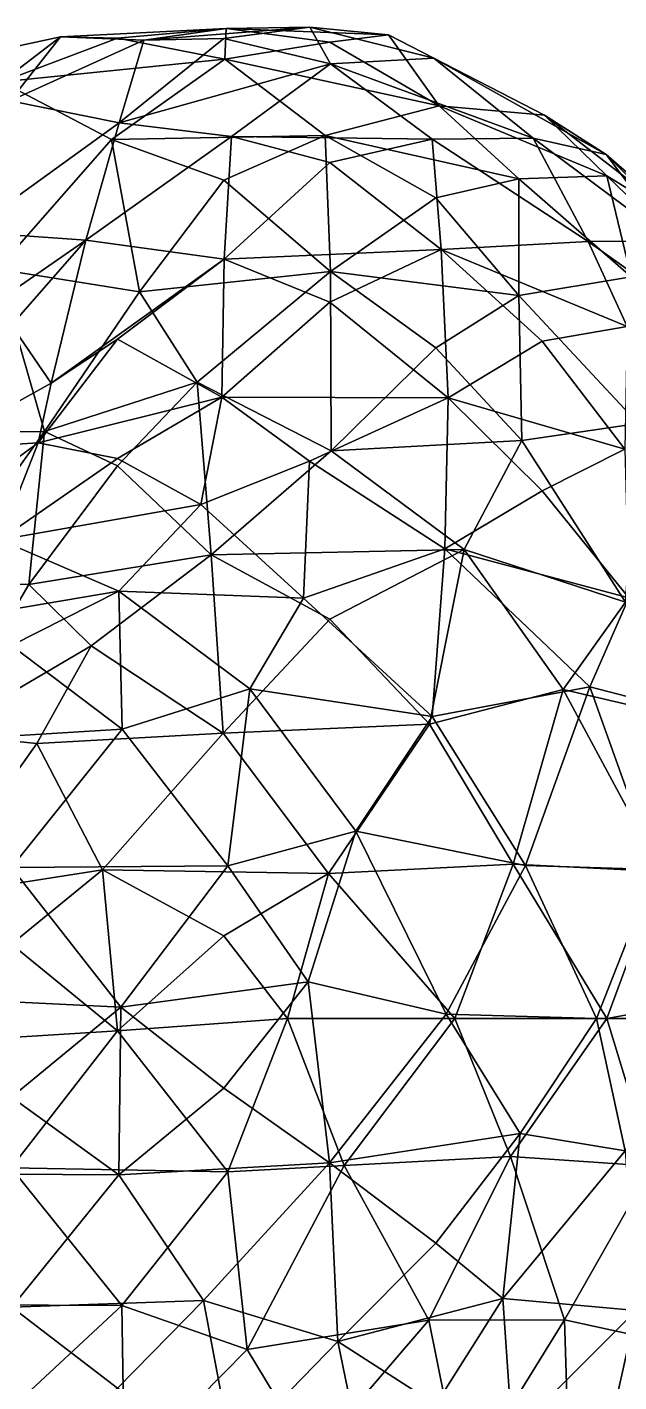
# Model space of a CAD drawing. Extents: x 290034 to 295698, y 4553723 to 4561693.
# Drawn here: x 293651.7 to 293721.9, y 4558293.6 to 4558454.4 of the extents above; entities that cross this region are included whole.
import ezdxf

# ---------------------------------------------------------------- set-up
doc = ezdxf.new("R2010")
doc.units = 0
doc.layers.add('Au_ppm_Pref_-_0_2', color=7, linetype='CONTINUOUS')

msp = doc.modelspace()

# ---------------------------------------------------------------- linework, layer by layer
at = {"layer": 'Au_ppm_Pref_-_0_2'}
for points in [[(293655.61, 4558453.25, 1841.19), (293675.31, 4558454.24, 1841.99), (293665.54, 4558452.87, 1845.75)], [(293655.61, 4558453.25, 1841.19), (293662.4, 4558453.08, 1838.05), (293675.31, 4558454.24, 1841.99)], [(293675.31, 4558454.24, 1841.99), (293662.4, 4558453.08, 1838.05), (293675.15, 4558450.61, 1835.45)], [(293665.54, 4558452.87, 1845.75), (293685.23, 4558454.41, 1845.89), (293675, 4558453.05, 1850.26)], [(293685.23, 4558454.41, 1845.89), (293665.54, 4558452.87, 1845.75), (293675.31, 4558454.24, 1841.99)], [(293675, 4558453.05, 1850.26), (293685.23, 4558454.41, 1845.89), (293687.7, 4558450.04, 1852.95)], [(293675.31, 4558454.24, 1841.99), (293675.15, 4558450.61, 1835.45), (293687.6, 4558452.61, 1838.21)], [(293675.31, 4558454.24, 1841.99), (293694.55, 4558453.49, 1841.19), (293685.23, 4558454.41, 1845.89)], [(293675.31, 4558454.24, 1841.99), (293687.6, 4558452.61, 1838.21), (293694.55, 4558453.49, 1841.19)], [(293685.23, 4558454.41, 1845.89), (293699.95, 4558450.74, 1847.08), (293687.7, 4558450.04, 1852.95)], [(293685.23, 4558454.41, 1845.89), (293694.55, 4558453.49, 1841.19), (293699.95, 4558450.74, 1847.08)], [(293649.67, 4558445.64, 1847.16), (293638.72, 4558449.61, 1841), (293655.61, 4558453.25, 1841.19)], [(293638.72, 4558449.61, 1841), (293648.66, 4558447.93, 1834.81), (293655.61, 4558453.25, 1841.19)], [(293655.61, 4558453.25, 1841.19), (293648.66, 4558447.93, 1834.81), (293662.4, 4558453.08, 1838.05)], [(293648.66, 4558447.93, 1834.81), (293675.15, 4558450.61, 1835.45), (293662.4, 4558453.08, 1838.05)], [(293665.54, 4558452.87, 1845.75), (293649.67, 4558445.64, 1847.16), (293655.61, 4558453.25, 1841.19)], [(293662.61, 4558443.03, 1852.78), (293649.67, 4558445.64, 1847.16), (293665.54, 4558452.87, 1845.75)], [(293662.61, 4558443.03, 1852.78), (293675, 4558453.05, 1850.26), (293687.7, 4558450.04, 1852.95)], [(293662.61, 4558443.03, 1852.78), (293665.54, 4558452.87, 1845.75), (293675, 4558453.05, 1850.26)], [(293675.15, 4558450.61, 1835.45), (293700.6, 4558445.07, 1834.76), (293687.6, 4558452.61, 1838.21)], [(293694.55, 4558453.49, 1841.19), (293687.6, 4558452.61, 1838.21), (293700.6, 4558445.07, 1834.76)], [(293694.55, 4558453.49, 1841.19), (293713.07, 4558443.94, 1841.2), (293699.95, 4558450.74, 1847.08)], [(293694.55, 4558453.49, 1841.19), (293700.6, 4558445.07, 1834.76), (293713.07, 4558443.94, 1841.2)], [(293675.15, 4558450.61, 1835.45), (293648.66, 4558447.93, 1834.81), (293661.67, 4558441.06, 1830.27)], [(293661.67, 4558441.06, 1830.27), (293687.06, 4558441.54, 1829.82), (293675.15, 4558450.61, 1835.45)], [(293662.61, 4558443.03, 1852.78), (293687.7, 4558450.04, 1852.95), (293675.91, 4558441.41, 1858.33)], [(293675.15, 4558450.61, 1835.45), (293687.06, 4558441.54, 1829.82), (293700.6, 4558445.07, 1834.76)], [(293675.91, 4558441.41, 1858.33), (293687.7, 4558450.04, 1852.95), (293699.74, 4558441.11, 1858.36)], [(293711.73, 4558441.24, 1852.97), (293687.7, 4558450.04, 1852.95), (293699.95, 4558450.74, 1847.08)], [(293687.7, 4558450.04, 1852.95), (293711.73, 4558441.24, 1852.97), (293699.74, 4558441.11, 1858.36)], [(293699.95, 4558450.74, 1847.08), (293720.4, 4558439.3, 1846.17), (293711.73, 4558441.24, 1852.97)], [(293720.4, 4558439.3, 1846.17), (293699.95, 4558450.74, 1847.08), (293713.07, 4558443.94, 1841.2)], [(293648.66, 4558447.93, 1834.81), (293648.14, 4558425.69, 1828.17), (293661.67, 4558441.06, 1830.27)], [(293662.61, 4558443.03, 1852.78), (293644.65, 4558430.09, 1854.45), (293649.67, 4558445.64, 1847.16)], [(293687.06, 4558441.54, 1829.82), (293710.05, 4558436.38, 1830.44), (293700.6, 4558445.07, 1834.76)], [(293700.6, 4558445.07, 1834.76), (293720.5, 4558436.74, 1835.25), (293713.07, 4558443.94, 1841.2)], [(293720.5, 4558436.74, 1835.25), (293700.6, 4558445.07, 1834.76), (293710.05, 4558436.38, 1830.44)], [(293658.63, 4558429.11, 1860.1), (293644.65, 4558430.09, 1854.45), (293662.61, 4558443.03, 1852.78)], [(293675.91, 4558441.41, 1858.33), (293658.63, 4558429.11, 1860.1), (293662.61, 4558443.03, 1852.78)], [(293720.4, 4558439.3, 1846.17), (293713.07, 4558443.94, 1841.2), (293730.28, 4558430.74, 1840.26)], [(293713.07, 4558443.94, 1841.2), (293720.5, 4558436.74, 1835.25), (293730.28, 4558430.74, 1840.26)], [(293658.63, 4558429.11, 1860.1), (293675.91, 4558441.41, 1858.33), (293675.05, 4558426.87, 1864.97)], [(293687.06, 4558441.54, 1829.82), (293661.67, 4558441.06, 1830.27), (293675, 4558436.26, 1825.84)], [(293687.06, 4558441.54, 1829.82), (293675, 4558436.26, 1825.84), (293687.69, 4558425.41, 1823.49)], [(293675.91, 4558441.41, 1858.33), (293687.6, 4558438.35, 1863.18), (293675.05, 4558426.87, 1864.97)], [(293675.91, 4558441.41, 1858.33), (293699.74, 4558441.11, 1858.36), (293687.6, 4558438.35, 1863.18)], [(293687.69, 4558425.41, 1823.49), (293700.2, 4558434.14, 1826.54), (293687.06, 4558441.54, 1829.82)], [(293710.05, 4558436.38, 1830.44), (293687.06, 4558441.54, 1829.82), (293700.2, 4558434.14, 1826.54)], [(293648.14, 4558425.69, 1828.17), (293664.99, 4558422.97, 1824.17), (293661.67, 4558441.06, 1830.27)], [(293664.99, 4558422.97, 1824.17), (293675, 4558436.26, 1825.84), (293661.67, 4558441.06, 1830.27)], [(293687.6, 4558438.35, 1863.18), (293699.74, 4558441.11, 1858.36), (293700.8, 4558428.01, 1865.03)], [(293699.74, 4558441.11, 1858.36), (293711.73, 4558441.24, 1852.97), (293718.28, 4558428.95, 1860.22)], [(293699.74, 4558441.11, 1858.36), (293718.28, 4558428.95, 1860.22), (293700.8, 4558428.01, 1865.03)], [(293728.15, 4558429, 1853.31), (293718.28, 4558428.95, 1860.22), (293711.73, 4558441.24, 1852.97)], [(293711.73, 4558441.24, 1852.97), (293720.4, 4558439.3, 1846.17), (293728.15, 4558429, 1853.31)], [(293675.05, 4558426.87, 1864.97), (293687.6, 4558438.35, 1863.18), (293700.8, 4558428.01, 1865.03)], [(293728.15, 4558429, 1853.31), (293720.4, 4558439.3, 1846.17), (293735.87, 4558423.9, 1847.28)], [(293720.4, 4558439.3, 1846.17), (293730.28, 4558430.74, 1840.26), (293735.87, 4558423.9, 1847.28)], [(293723.38, 4558424.76, 1829.72), (293720.5, 4558436.74, 1835.25), (293710.05, 4558436.38, 1830.44)], [(293723.38, 4558424.76, 1829.72), (293734.43, 4558423.29, 1836.35), (293720.5, 4558436.74, 1835.25)], [(293730.28, 4558430.74, 1840.26), (293720.5, 4558436.74, 1835.25), (293734.43, 4558423.29, 1836.35)], [(293664.99, 4558422.97, 1824.17), (293687.69, 4558425.41, 1823.49), (293675, 4558436.26, 1825.84)], [(293710.03, 4558422.54, 1824.44), (293710.05, 4558436.38, 1830.44), (293700.2, 4558434.14, 1826.54)], [(293710.03, 4558422.54, 1824.44), (293723.38, 4558424.76, 1829.72), (293710.05, 4558436.38, 1830.44)], [(293687.69, 4558425.41, 1823.49), (293710.03, 4558422.54, 1824.44), (293700.2, 4558434.14, 1826.54)], [(293642.68, 4558418.08, 1859.01), (293644.65, 4558430.09, 1854.45), (293658.63, 4558429.11, 1860.1)], [(293649.8, 4558419.05, 1862.69), (293642.68, 4558418.08, 1859.01), (293658.63, 4558429.11, 1860.1)], [(293649.8, 4558419.05, 1862.69), (293658.63, 4558429.11, 1860.1), (293654.51, 4558412.16, 1864.95)], [(293658.63, 4558429.11, 1860.1), (293675.05, 4558426.87, 1864.97), (293654.51, 4558412.16, 1864.95)], [(293700.8, 4558428.01, 1865.03), (293718.28, 4558428.95, 1860.22), (293722.91, 4558418.88, 1863.8)], [(293718.28, 4558428.95, 1860.22), (293728.15, 4558429, 1853.31), (293732.88, 4558418.6, 1859.01)], [(293722.91, 4558418.88, 1863.8), (293718.28, 4558428.95, 1860.22), (293732.88, 4558418.6, 1859.01)], [(293662.4, 4558417.38, 1868.07), (293654.51, 4558412.16, 1864.95), (293675.05, 4558426.87, 1864.97)], [(293662.4, 4558417.38, 1868.07), (293675.05, 4558426.87, 1864.97), (293674.79, 4558410.47, 1871.79)], [(293675.05, 4558426.87, 1864.97), (293687.6, 4558421.77, 1869.53), (293674.79, 4558410.47, 1871.79)], [(293675.05, 4558426.87, 1864.97), (293700.8, 4558428.01, 1865.03), (293687.6, 4558421.77, 1869.53)], [(293701.65, 4558410.41, 1871.73), (293687.6, 4558421.77, 1869.53), (293700.8, 4558428.01, 1865.03)], [(293701.65, 4558410.41, 1871.73), (293700.8, 4558428.01, 1865.03), (293712.8, 4558417.13, 1867.99)], [(293712.8, 4558417.13, 1867.99), (293700.8, 4558428.01, 1865.03), (293722.91, 4558418.88, 1863.8)], [(293639.89, 4558406.34, 1829.83), (293653.71, 4558406.41, 1823.79), (293648.14, 4558425.69, 1828.17)], [(293653.71, 4558406.41, 1823.79), (293664.99, 4558422.97, 1824.17), (293648.14, 4558425.69, 1828.17)], [(293687.69, 4558425.41, 1823.49), (293664.99, 4558422.97, 1824.17), (293671.85, 4558412.27, 1820.47)], [(293687.69, 4558425.41, 1823.49), (293671.85, 4558412.27, 1820.47), (293687.75, 4558404.11, 1818.18)], [(293687.75, 4558404.11, 1818.18), (293700.2, 4558416.33, 1820.6), (293687.69, 4558425.41, 1823.49)], [(293710.03, 4558422.54, 1824.44), (293687.69, 4558425.41, 1823.49), (293700.2, 4558416.33, 1820.6)], [(293724.19, 4558407.34, 1823.57), (293723.38, 4558424.76, 1829.72), (293710.03, 4558422.54, 1824.44)], [(293653.71, 4558406.41, 1823.79), (293671.85, 4558412.27, 1820.47), (293664.99, 4558422.97, 1824.17)], [(293710.03, 4558422.54, 1824.44), (293700.2, 4558416.33, 1820.6), (293710.39, 4558405.33, 1819.46)], [(293724.19, 4558407.34, 1823.57), (293710.03, 4558422.54, 1824.44), (293710.39, 4558405.33, 1819.46)], [(293674.79, 4558410.47, 1871.79), (293687.6, 4558421.77, 1869.53), (293701.65, 4558410.41, 1871.73)], [(293640.37, 4558404.27, 1863.41), (293649.8, 4558419.05, 1862.69), (293654.51, 4558412.16, 1864.95)], [(293722.91, 4558418.88, 1863.8), (293722.61, 4558404.31, 1869.67), (293712.8, 4558417.13, 1867.99)], [(293652.99, 4558405.07, 1869.62), (293662.4, 4558417.38, 1868.07), (293674.79, 4558410.47, 1871.79)], [(293652.99, 4558405.07, 1869.62), (293654.51, 4558412.16, 1864.95), (293662.4, 4558417.38, 1868.07)], [(293687.75, 4558404.11, 1818.18), (293710.39, 4558405.33, 1819.46), (293700.2, 4558416.33, 1820.6)], [(293722.61, 4558404.31, 1869.67), (293701.65, 4558410.41, 1871.73), (293712.8, 4558417.13, 1867.99)], [(293652.99, 4558405.07, 1869.62), (293640.37, 4558404.27, 1863.41), (293654.51, 4558412.16, 1864.95)], [(293653.71, 4558406.41, 1823.79), (293662.4, 4558402.34, 1819.33), (293671.85, 4558412.27, 1820.47)], [(293662.4, 4558402.34, 1819.33), (293673.53, 4558391.77, 1816.55), (293671.85, 4558412.27, 1820.47)], [(293671.85, 4558412.27, 1820.47), (293673.53, 4558391.77, 1816.55), (293687.75, 4558404.11, 1818.18)], [(293652.99, 4558405.07, 1869.62), (293674.79, 4558410.47, 1871.79), (293662.4, 4558403.19, 1875.22)], [(293662.4, 4558403.19, 1875.22), (293674.79, 4558410.47, 1871.79), (293672.27, 4558397.73, 1878.05)], [(293685.19, 4558402.9, 1876.25), (293672.27, 4558397.73, 1878.05), (293674.79, 4558410.47, 1871.79)], [(293674.79, 4558410.47, 1871.79), (293701.65, 4558410.41, 1871.73), (293685.19, 4558402.9, 1876.25)], [(293701.25, 4558392.49, 1877.62), (293685.19, 4558402.9, 1876.25), (293701.65, 4558410.41, 1871.73)], [(293701.25, 4558392.49, 1877.62), (293701.65, 4558410.41, 1871.73), (293712.8, 4558399.38, 1873.95)], [(293712.8, 4558399.38, 1873.95), (293701.65, 4558410.41, 1871.73), (293722.61, 4558404.31, 1869.67)], [(293640.9, 4558388.51, 1823.84), (293653.71, 4558406.41, 1823.79), (293639.89, 4558406.34, 1829.83)], [(293640.9, 4558388.51, 1823.84), (293651.86, 4558388.23, 1819.06), (293653.71, 4558406.41, 1823.79)], [(293653.71, 4558406.41, 1823.79), (293651.86, 4558388.23, 1819.06), (293662.4, 4558402.34, 1819.33)], [(293722.7, 4558386.16, 1818.4), (293724.19, 4558407.34, 1823.57), (293710.39, 4558405.33, 1819.46)], [(293648.42, 4558393.57, 1877.12), (293636.45, 4558392.99, 1870.99), (293652.99, 4558405.07, 1869.62)], [(293652.99, 4558405.07, 1869.62), (293636.45, 4558392.99, 1870.99), (293640.37, 4558404.27, 1863.41)], [(293662.4, 4558403.19, 1875.22), (293648.42, 4558393.57, 1877.12), (293652.99, 4558405.07, 1869.62)], [(293687.75, 4558404.11, 1818.18), (293703.56, 4558392.42, 1816.42), (293710.39, 4558405.33, 1819.46)], [(293710.39, 4558405.33, 1819.46), (293703.56, 4558392.42, 1816.42), (293722.7, 4558386.16, 1818.4)], [(293648.42, 4558393.57, 1877.12), (293662.4, 4558403.19, 1875.22), (293672.27, 4558397.73, 1878.05)], [(293685.19, 4558402.9, 1876.25), (293684.48, 4558386.63, 1881.7), (293672.27, 4558397.73, 1878.05)], [(293687.75, 4558404.11, 1818.18), (293673.53, 4558391.77, 1816.55), (293703.56, 4558392.42, 1816.42)], [(293684.48, 4558386.63, 1881.7), (293685.19, 4558402.9, 1876.25), (293701.25, 4558392.49, 1877.62)], [(293723.09, 4558386.67, 1874.57), (293712.8, 4558399.38, 1873.95), (293722.61, 4558404.31, 1869.67)], [(293662.4, 4558402.34, 1819.33), (293651.86, 4558388.23, 1819.06), (293673.53, 4558391.77, 1816.55)], [(293723.09, 4558386.67, 1874.57), (293701.25, 4558392.49, 1877.62), (293712.8, 4558399.38, 1873.95)], [(293662.54, 4558387.44, 1881.76), (293648.42, 4558393.57, 1877.12), (293672.27, 4558397.73, 1878.05)], [(293662.54, 4558387.44, 1881.76), (293672.27, 4558397.73, 1878.05), (293684.48, 4558386.63, 1881.7)], [(293640.34, 4558383.69, 1882.08), (293648.42, 4558393.57, 1877.12), (293662.54, 4558387.44, 1881.76)], [(293651.86, 4558388.23, 1819.06), (293659.26, 4558380.95, 1816.05), (293673.53, 4558391.77, 1816.55)], [(293673.53, 4558391.77, 1816.55), (293659.26, 4558380.95, 1816.05), (293674.94, 4558370.62, 1812.3)], [(293673.53, 4558391.77, 1816.55), (293687.6, 4558384.13, 1813.52), (293703.56, 4558392.42, 1816.42)], [(293687.6, 4558384.13, 1813.52), (293673.53, 4558391.77, 1816.55), (293674.94, 4558370.62, 1812.3)], [(293684.48, 4558386.63, 1881.7), (293701.25, 4558392.49, 1877.62), (293699.77, 4558372.58, 1882.32)], [(293703.56, 4558392.42, 1816.42), (293687.6, 4558384.13, 1813.52), (293699.45, 4558371.68, 1812.81)], [(293715.32, 4558375.79, 1815.11), (293703.56, 4558392.42, 1816.42), (293699.45, 4558371.68, 1812.81)], [(293699.77, 4558372.58, 1882.32), (293701.25, 4558392.49, 1877.62), (293718.46, 4558376.09, 1877.92)], [(293701.25, 4558392.49, 1877.62), (293723.09, 4558386.67, 1874.57), (293718.46, 4558376.09, 1877.92)], [(293722.7, 4558386.16, 1818.4), (293703.56, 4558392.42, 1816.42), (293715.32, 4558375.79, 1815.11)], [(293640.9, 4558388.51, 1823.84), (293641.45, 4558370.52, 1817.88), (293651.86, 4558388.23, 1819.06)], [(293640.34, 4558383.69, 1882.08), (293662.54, 4558387.44, 1881.76), (293649.8, 4558381.01, 1885.64)], [(293659.26, 4558380.95, 1816.05), (293651.86, 4558388.23, 1819.06), (293641.45, 4558370.52, 1817.88)], [(293662.54, 4558387.44, 1881.76), (293662.94, 4558371.06, 1886.86), (293649.8, 4558381.01, 1885.64)], [(293662.54, 4558387.44, 1881.76), (293678.12, 4558375.85, 1885.39), (293662.94, 4558371.06, 1886.86)], [(293662.54, 4558387.44, 1881.76), (293684.48, 4558386.63, 1881.7), (293678.12, 4558375.85, 1885.39)], [(293732.84, 4558372.38, 1874.4), (293718.46, 4558376.09, 1877.92), (293723.09, 4558386.67, 1874.57)], [(293684.48, 4558386.63, 1881.7), (293699.77, 4558372.58, 1882.32), (293678.12, 4558375.85, 1885.39)], [(293729.86, 4558372.38, 1818.39), (293722.7, 4558386.16, 1818.4), (293715.32, 4558375.79, 1815.11)], [(293674.94, 4558370.62, 1812.3), (293699.45, 4558371.68, 1812.81), (293687.6, 4558384.13, 1813.52)], [(293662.94, 4558371.06, 1886.86), (293639.76, 4558369.64, 1886.59), (293649.8, 4558381.01, 1885.64)], [(293641.45, 4558370.52, 1817.88), (293652.83, 4558369.39, 1813.92), (293659.26, 4558380.95, 1816.05)], [(293659.26, 4558380.95, 1816.05), (293652.83, 4558369.39, 1813.92), (293674.94, 4558370.62, 1812.3)], [(293675.51, 4558354.86, 1887.14), (293662.94, 4558371.06, 1886.86), (293678.12, 4558375.85, 1885.39)], [(293675.51, 4558354.86, 1887.14), (293678.12, 4558375.85, 1885.39), (293690.67, 4558358.98, 1885.69)], [(293690.67, 4558358.98, 1885.69), (293678.12, 4558375.85, 1885.39), (293699.77, 4558372.58, 1882.32)], [(293699.45, 4558371.68, 1812.81), (293709.35, 4558355.04, 1812.57), (293715.32, 4558375.79, 1815.11)], [(293699.77, 4558372.58, 1882.32), (293718.46, 4558376.09, 1877.92), (293710.82, 4558354.9, 1881.71)], [(293715.32, 4558375.79, 1815.11), (293709.35, 4558355.04, 1812.57), (293726.94, 4558354.19, 1816.48)], [(293710.82, 4558354.9, 1881.71), (293718.46, 4558376.09, 1877.92), (293726.22, 4558354.41, 1877.49)], [(293729.86, 4558372.38, 1818.39), (293715.32, 4558375.79, 1815.11), (293726.94, 4558354.19, 1816.48)], [(293718.46, 4558376.09, 1877.92), (293732.84, 4558372.38, 1874.4), (293726.22, 4558354.41, 1877.49)], [(293699.77, 4558372.58, 1882.32), (293710.82, 4558354.9, 1881.71), (293690.67, 4558358.98, 1885.69)], [(293649.82, 4558354.67, 1887.96), (293639.76, 4558369.64, 1886.59), (293662.94, 4558371.06, 1886.86)], [(293649.82, 4558354.67, 1887.96), (293662.94, 4558371.06, 1886.86), (293675.51, 4558354.86, 1887.14)], [(293674.94, 4558370.62, 1812.3), (293652.83, 4558369.39, 1813.92), (293660.63, 4558354.38, 1810.26)], [(293674.94, 4558370.62, 1812.3), (293660.63, 4558354.38, 1810.26), (293687.44, 4558353.96, 1809.74)], [(293674.94, 4558370.62, 1812.3), (293687.44, 4558353.96, 1809.74), (293699.45, 4558371.68, 1812.81)], [(293709.35, 4558355.04, 1812.57), (293699.45, 4558371.68, 1812.81), (293687.44, 4558353.96, 1809.74)], [(293641.45, 4558370.52, 1817.88), (293639.86, 4558351.12, 1812.21), (293652.83, 4558369.39, 1813.92)], [(293639.86, 4558351.12, 1812.21), (293660.63, 4558354.38, 1810.26), (293652.83, 4558369.39, 1813.92)], [(293675.51, 4558354.86, 1887.14), (293690.67, 4558358.98, 1885.69), (293685.02, 4558341.09, 1886.04)], [(293685.02, 4558341.09, 1886.04), (293690.67, 4558358.98, 1885.69), (293701.43, 4558337.25, 1883.13)], [(293690.67, 4558358.98, 1885.69), (293710.82, 4558354.9, 1881.71), (293701.43, 4558337.25, 1883.13)], [(293649.82, 4558354.67, 1887.96), (293662.79, 4558338.09, 1887.06), (293639.25, 4558339.21, 1886.92)], [(293649.82, 4558354.67, 1887.96), (293675.51, 4558354.86, 1887.14), (293662.79, 4558338.09, 1887.06)], [(293685.02, 4558341.09, 1886.04), (293662.79, 4558338.09, 1887.06), (293675.51, 4558354.86, 1887.14)], [(293709.35, 4558355.04, 1812.57), (293687.44, 4558353.96, 1809.74), (293702.43, 4558336.73, 1810.78)], [(293710.82, 4558354.9, 1881.71), (293719.26, 4558336.75, 1879.87), (293701.43, 4558337.25, 1883.13)], [(293709.35, 4558355.04, 1812.57), (293702.43, 4558336.73, 1810.78), (293720.47, 4558336.75, 1813.82)], [(293709.35, 4558355.04, 1812.57), (293720.47, 4558336.75, 1813.82), (293726.94, 4558354.19, 1816.48)], [(293710.82, 4558354.9, 1881.71), (293726.22, 4558354.41, 1877.49), (293719.26, 4558336.75, 1879.87)], [(293639.86, 4558351.12, 1812.21), (293649.8, 4558345.57, 1808.55), (293660.63, 4558354.38, 1810.26)], [(293649.8, 4558345.57, 1808.55), (293662.39, 4558335.28, 1807.23), (293660.63, 4558354.38, 1810.26)], [(293675, 4558346.55, 1808.23), (293660.63, 4558354.38, 1810.26), (293662.39, 4558335.28, 1807.23)], [(293660.63, 4558354.38, 1810.26), (293675, 4558346.55, 1808.23), (293687.44, 4558353.96, 1809.74)], [(293675, 4558346.55, 1808.23), (293682.58, 4558336.75, 1807.92), (293687.44, 4558353.96, 1809.74)], [(293682.58, 4558336.75, 1807.92), (293702.43, 4558336.73, 1810.78), (293687.44, 4558353.96, 1809.74)], [(293731.14, 4558336.75, 1875.9), (293719.26, 4558336.75, 1879.87), (293726.22, 4558354.41, 1877.49)], [(293720.47, 4558336.75, 1813.82), (293734.85, 4558339.34, 1818.71), (293726.94, 4558354.19, 1816.48)], [(293662.39, 4558335.28, 1807.23), (293682.58, 4558336.75, 1807.92), (293675, 4558346.55, 1808.23)], [(293649.8, 4558345.57, 1808.55), (293639.54, 4558333.83, 1807.63), (293662.39, 4558335.28, 1807.23)], [(293675, 4558328.47, 1885.53), (293662.79, 4558338.09, 1887.06), (293685.02, 4558341.09, 1886.04)], [(293687.57, 4558319.6, 1882.63), (293675, 4558328.47, 1885.53), (293685.02, 4558341.09, 1886.04)], [(293687.57, 4558319.6, 1882.63), (293685.02, 4558341.09, 1886.04), (293701.43, 4558337.25, 1883.13)], [(293649.8, 4558327.38, 1885.89), (293639.25, 4558339.21, 1886.92), (293662.79, 4558338.09, 1887.06)], [(293734.85, 4558339.34, 1818.71), (293720.47, 4558336.75, 1813.82), (293725.81, 4558319.2, 1817.1)], [(293662.79, 4558338.09, 1887.06), (293662.56, 4558318.16, 1883.52), (293649.8, 4558327.38, 1885.89)], [(293675, 4558328.47, 1885.53), (293662.56, 4558318.16, 1883.52), (293662.79, 4558338.09, 1887.06)], [(293687.57, 4558319.6, 1882.63), (293701.43, 4558337.25, 1883.13), (293710.21, 4558323.07, 1880.17)], [(293710.21, 4558323.07, 1880.17), (293701.43, 4558337.25, 1883.13), (293719.26, 4558336.75, 1879.87)], [(293662.39, 4558335.28, 1807.23), (293639.54, 4558333.83, 1807.63), (293649.76, 4558319.01, 1806.69)], [(293649.76, 4558319.01, 1806.69), (293675.51, 4558318.52, 1807.6), (293662.39, 4558335.28, 1807.23)], [(293662.39, 4558335.28, 1807.23), (293675.51, 4558318.52, 1807.6), (293682.58, 4558336.75, 1807.92)], [(293689.29, 4558319.29, 1808.9), (293682.58, 4558336.75, 1807.92), (293675.51, 4558318.52, 1807.6)], [(293682.58, 4558336.75, 1807.92), (293689.29, 4558319.29, 1808.9), (293702.43, 4558336.73, 1810.78)], [(293689.29, 4558319.29, 1808.9), (293709.05, 4558320.35, 1812.3), (293702.43, 4558336.73, 1810.78)], [(293720.47, 4558336.75, 1813.82), (293702.43, 4558336.73, 1810.78), (293709.05, 4558320.35, 1812.3)], [(293720.47, 4558336.75, 1813.82), (293709.05, 4558320.35, 1812.3), (293725.81, 4558319.2, 1817.1)], [(293722.66, 4558321.03, 1876.29), (293710.21, 4558323.07, 1880.17), (293719.26, 4558336.75, 1879.87)], [(293722.66, 4558321.03, 1876.29), (293719.26, 4558336.75, 1879.87), (293731.14, 4558336.75, 1875.9)], [(293635.71, 4558318.34, 1883.08), (293649.8, 4558327.38, 1885.89), (293662.56, 4558318.16, 1883.52)], [(293687.57, 4558319.6, 1882.63), (293662.56, 4558318.16, 1883.52), (293675, 4558328.47, 1885.53)], [(293700.2, 4558310.06, 1879.78), (293687.57, 4558319.6, 1882.63), (293710.21, 4558323.07, 1880.17)], [(293700.2, 4558310.06, 1879.78), (293710.21, 4558323.07, 1880.17), (293708.14, 4558303.51, 1876.12)], [(293722.66, 4558321.03, 1876.29), (293708.14, 4558303.51, 1876.12), (293710.21, 4558323.07, 1880.17)], [(293723.95, 4558302.06, 1870.58), (293708.14, 4558303.51, 1876.12), (293722.66, 4558321.03, 1876.29)], [(293672.61, 4558303.27, 1880.92), (293662.56, 4558318.16, 1883.52), (293687.57, 4558319.6, 1882.63)], [(293688.54, 4558298.41, 1878.32), (293672.61, 4558303.27, 1880.92), (293687.57, 4558319.6, 1882.63)], [(293675.51, 4558318.52, 1807.6), (293677.77, 4558297.45, 1808.97), (293689.29, 4558319.29, 1808.9)], [(293689.29, 4558319.29, 1808.9), (293677.77, 4558297.45, 1808.97), (293699.36, 4558300.94, 1812.41)], [(293700.2, 4558310.06, 1879.78), (293688.54, 4558298.41, 1878.32), (293687.57, 4558319.6, 1882.63)], [(293699.36, 4558300.94, 1812.41), (293709.05, 4558320.35, 1812.3), (293689.29, 4558319.29, 1808.9)], [(293699.36, 4558300.94, 1812.41), (293715.46, 4558300.95, 1816.28), (293709.05, 4558320.35, 1812.3)], [(293715.46, 4558300.95, 1816.28), (293725.81, 4558319.2, 1817.1), (293709.05, 4558320.35, 1812.3)], [(293729.79, 4558297.86, 1822.29), (293725.81, 4558319.2, 1817.1), (293715.46, 4558300.95, 1816.28)], [(293662.56, 4558318.16, 1883.52), (293649.85, 4558302.49, 1880.56), (293635.71, 4558318.34, 1883.08)], [(293649.76, 4558319.01, 1806.69), (293636.76, 4558302.78, 1807.49), (293662.89, 4558302.68, 1807.48)], [(293649.76, 4558319.01, 1806.69), (293662.89, 4558302.68, 1807.48), (293675.51, 4558318.52, 1807.6)], [(293649.85, 4558302.49, 1880.56), (293662.56, 4558318.16, 1883.52), (293672.61, 4558303.27, 1880.92)], [(293662.89, 4558302.68, 1807.48), (293677.77, 4558297.45, 1808.97), (293675.51, 4558318.52, 1807.6)], [(293708.14, 4558303.51, 1876.12), (293688.54, 4558298.41, 1878.32), (293700.2, 4558310.06, 1879.78)], [(293649.85, 4558302.49, 1880.56), (293672.61, 4558303.27, 1880.92), (293662.4, 4558292.84, 1879.58)], [(293662.4, 4558292.84, 1879.58), (293672.61, 4558303.27, 1880.92), (293675.98, 4558285.45, 1876.17)], [(293675.98, 4558285.45, 1876.17), (293672.61, 4558303.27, 1880.92), (293688.54, 4558298.41, 1878.32)], [(293700.2, 4558290.9, 1874.29), (293688.54, 4558298.41, 1878.32), (293708.14, 4558303.51, 1876.12)], [(293709.23, 4558287.35, 1869.28), (293700.2, 4558290.9, 1874.29), (293708.14, 4558303.51, 1876.12)], [(293723.95, 4558302.06, 1870.58), (293709.23, 4558287.35, 1869.28), (293708.14, 4558303.51, 1876.12)], [(293636.76, 4558302.78, 1807.49), (293649.8, 4558290.47, 1807.95), (293662.89, 4558302.68, 1807.48)], [(293662.89, 4558302.68, 1807.48), (293649.8, 4558290.47, 1807.95), (293663.22, 4558282.68, 1810.05)], [(293649.85, 4558302.49, 1880.56), (293662.4, 4558292.84, 1879.58), (293650.67, 4558282.7, 1877.07)], [(293662.89, 4558302.68, 1807.48), (293663.22, 4558282.68, 1810.05), (293677.77, 4558297.45, 1808.97)], [(293720.38, 4558285.95, 1863.91), (293709.23, 4558287.35, 1869.28), (293723.95, 4558302.06, 1870.58)], [(293720.38, 4558285.95, 1863.91), (293723.95, 4558302.06, 1870.58), (293736.99, 4558301.89, 1864.68)], [(293734.67, 4558285.52, 1858.22), (293720.38, 4558285.95, 1863.91), (293736.99, 4558301.89, 1864.68)], [(293685.48, 4558284.76, 1812.38), (293699.36, 4558300.94, 1812.41), (293677.77, 4558297.45, 1808.97)], [(293685.48, 4558284.76, 1812.38), (293703.31, 4558281.29, 1816.79), (293699.36, 4558300.94, 1812.41)], [(293699.36, 4558300.94, 1812.41), (293703.31, 4558281.29, 1816.79), (293715.46, 4558300.95, 1816.28)], [(293716.15, 4558279.31, 1823.12), (293715.46, 4558300.95, 1816.28), (293703.31, 4558281.29, 1816.79)], [(293716.15, 4558279.31, 1823.12), (293729.79, 4558297.86, 1822.29), (293715.46, 4558300.95, 1816.28)], [(293675.98, 4558285.45, 1876.17), (293688.54, 4558298.41, 1878.32), (293692.12, 4558281.05, 1871.78)], [(293688.54, 4558298.41, 1878.32), (293700.2, 4558290.9, 1874.29), (293692.12, 4558281.05, 1871.78)], [(293685.48, 4558284.76, 1812.38), (293677.77, 4558297.45, 1808.97), (293663.22, 4558282.68, 1810.05)], [(293726.16, 4558282.21, 1829.42), (293729.79, 4558297.86, 1822.29), (293716.15, 4558279.31, 1823.12)]]:
    msp.add_3dface(points, dxfattribs=at)

doc.saveas('drawing.dxf')
